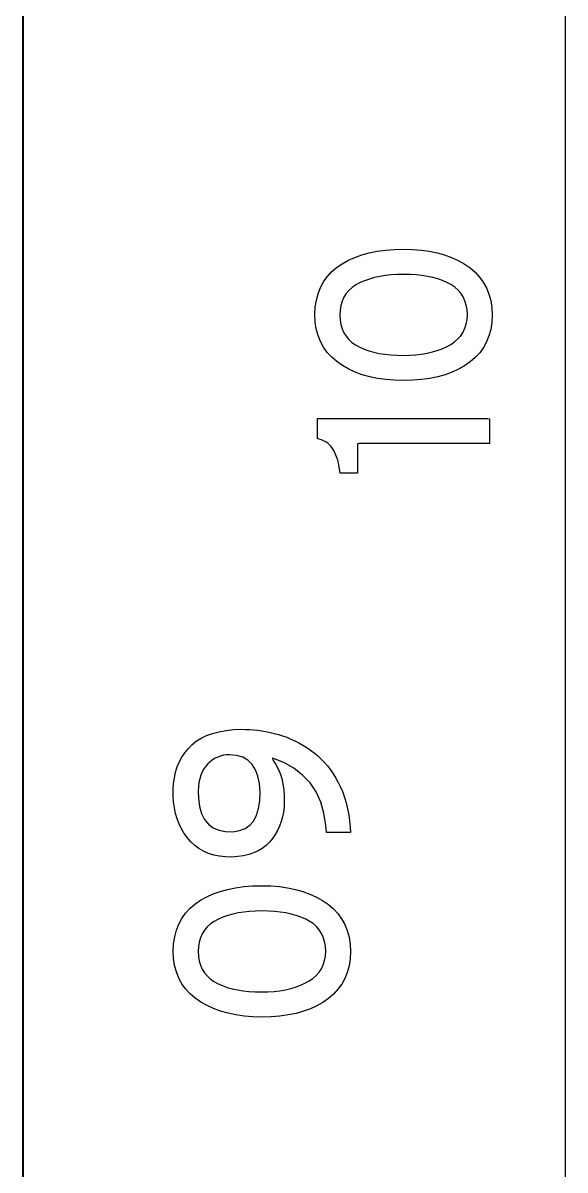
# Model space of a CAD drawing. Extents: x 1 to 47.7, y 0.2 to 35.
# Drawn here: x 35.922 to 36.228, y 5.357 to 6.006 of the extents above; entities that cross this region are included whole.
import ezdxf

# ---------------------------------------------------------------- set-up
doc = ezdxf.new("R2010")
doc.units = 0
doc.header["$MEASUREMENT"] = 0
for name, color, linetype in [('5_1___24__TARGET_LEDS___12', 7, 'CONTINUOUS'), ('6_1__EMPTY_IO_BOARD_POSITI', 7, 'CONTINUOUS'), ('6_2___8__INDEPENDENT_INPUT', 7, 'CONTINUOUS'), ('6_3___8__OPTOISO_INDEPENDE', 7, 'CONTINUOUS'), ('6_4___24__OPTOISO_INDEPEND', 7, 'CONTINUOUS'), ('6_5___8__INDEPENDENT_INPUT', 7, 'CONTINUOUS'), ('6_6___8__INDEPENDENT_INPUT', 7, 'CONTINUOUS'), ('6_7___8__OPTOISO_INDEPENDE', 7, 'CONTINUOUS'), ('6_8___8__OPTOISO_INDEPENDE', 7, 'CONTINUOUS'), ('8_0_____DWG', 7, 'CONTINUOUS')]:
    doc.layers.add(name, color=color, linetype=linetype)

msp = doc.modelspace()

# ---------------------------------------------------------------- linework, layer by layer
at = {"layer": '5_1___24__TARGET_LEDS___12'}
msp.add_lwpolyline([(35.92211, 5.25278), (35.92211, 5.54409), (35.92211, 5.8354), (35.92211, 6.12315), (35.92211, 6.26457), (35.92211, 6.40377), (35.92211, 6.54029), (35.92211, 6.6737), (35.92211, 6.80354), (35.92211, 6.92937), (35.92211, 7.05075), (35.92211, 7.16723), (35.92211, 7.27837), (35.92211, 7.38371), (35.92211, 7.48282), (35.92211, 7.57525), (35.92211, 7.66055), (35.92211, 7.70039), (35.92211, 7.73828), (35.92211, 7.77417), (35.92211, 7.80799), (35.92211, 7.8397), (35.92211, 7.86924)], dxfattribs=at)
at = {"layer": '6_1__EMPTY_IO_BOARD_POSITI'}
msp.add_lwpolyline([(35.92218, 7.86342), (35.92218, 7.82077), (35.92218, 7.77393), (35.92218, 7.72304), (35.92218, 7.66826), (35.92218, 7.60974), (35.92218, 7.54764), (35.92218, 7.4821), (35.92218, 7.41329), (35.92218, 7.34135), (35.92218, 7.26643), (35.92218, 7.1887), (35.92218, 7.1083), (35.92218, 7.02539), (35.92218, 6.94011), (35.92218, 6.85263), (35.92218, 6.76309), (35.92218, 6.67165), (35.92218, 6.48367), (35.92218, 6.28993), (35.92218, 6.09163), (35.92218, 5.89002), (35.92218, 5.48171), (35.92218, 5.07481)], dxfattribs=at)
at = {"layer": '6_2___8__INDEPENDENT_INPUT'}
msp.add_lwpolyline([(35.92211, 5.25278), (35.92211, 5.54409), (35.92211, 5.8354), (35.92211, 6.12315), (35.92211, 6.26457), (35.92211, 6.40377), (35.92211, 6.54029), (35.92211, 6.6737), (35.92211, 6.80354), (35.92211, 6.92937), (35.92211, 7.05075), (35.92211, 7.16723), (35.92211, 7.27837), (35.92211, 7.38371), (35.92211, 7.48282), (35.92211, 7.57525), (35.92211, 7.66055), (35.92211, 7.70039), (35.92211, 7.73828), (35.92211, 7.77417), (35.92211, 7.80799), (35.92211, 7.8397), (35.92211, 7.86924)], dxfattribs=at)
at = {"layer": '6_3___8__OPTOISO_INDEPENDE'}
msp.add_lwpolyline([(35.92211, 5.25278), (35.92211, 5.54409), (35.92211, 5.8354), (35.92211, 6.12315), (35.92211, 6.26457), (35.92211, 6.40377), (35.92211, 6.54029), (35.92211, 6.6737), (35.92211, 6.80354), (35.92211, 6.92937), (35.92211, 7.05075), (35.92211, 7.16723), (35.92211, 7.27837), (35.92211, 7.38371), (35.92211, 7.48282), (35.92211, 7.57525), (35.92211, 7.66055), (35.92211, 7.70039), (35.92211, 7.73828), (35.92211, 7.77417), (35.92211, 7.80799), (35.92211, 7.8397), (35.92211, 7.86924)], dxfattribs=at)
at = {"layer": '6_4___24__OPTOISO_INDEPEND'}
msp.add_lwpolyline([(35.92211, 5.25278), (35.92211, 5.54409), (35.92211, 5.8354), (35.92211, 6.12315), (35.92211, 6.26457), (35.92211, 6.40377), (35.92211, 6.54029), (35.92211, 6.6737), (35.92211, 6.80354), (35.92211, 6.92937), (35.92211, 7.05075), (35.92211, 7.16723), (35.92211, 7.27837), (35.92211, 7.38371), (35.92211, 7.48282), (35.92211, 7.57525), (35.92211, 7.66055), (35.92211, 7.70039), (35.92211, 7.73828), (35.92211, 7.77417), (35.92211, 7.80799), (35.92211, 7.8397), (35.92211, 7.86924)], dxfattribs=at)
at = {"layer": '6_5___8__INDEPENDENT_INPUT'}
msp.add_lwpolyline([(35.92211, 5.25278), (35.92211, 5.54409), (35.92211, 5.8354), (35.92211, 6.12315), (35.92211, 6.26457), (35.92211, 6.40377), (35.92211, 6.54029), (35.92211, 6.6737), (35.92211, 6.80354), (35.92211, 6.92937), (35.92211, 7.05075), (35.92211, 7.16723), (35.92211, 7.27837), (35.92211, 7.38371), (35.92211, 7.48282), (35.92211, 7.57525), (35.92211, 7.66055), (35.92211, 7.70039), (35.92211, 7.73828), (35.92211, 7.77417), (35.92211, 7.80799), (35.92211, 7.8397), (35.92211, 7.86924)], dxfattribs=at)
at = {"layer": '6_6___8__INDEPENDENT_INPUT'}
msp.add_lwpolyline([(35.92211, 5.25278), (35.92211, 5.54409), (35.92211, 5.8354), (35.92211, 6.12315), (35.92211, 6.26457), (35.92211, 6.40377), (35.92211, 6.54029), (35.92211, 6.6737), (35.92211, 6.80354), (35.92211, 6.92937), (35.92211, 7.05075), (35.92211, 7.16723), (35.92211, 7.27837), (35.92211, 7.38371), (35.92211, 7.48282), (35.92211, 7.57525), (35.92211, 7.66055), (35.92211, 7.70039), (35.92211, 7.73828), (35.92211, 7.77417), (35.92211, 7.80799), (35.92211, 7.8397), (35.92211, 7.86924)], dxfattribs=at)
at = {"layer": '6_7___8__OPTOISO_INDEPENDE'}
msp.add_lwpolyline([(35.92211, 5.25278), (35.92211, 5.54409), (35.92211, 5.8354), (35.92211, 6.12315), (35.92211, 6.26457), (35.92211, 6.40377), (35.92211, 6.54029), (35.92211, 6.6737), (35.92211, 6.80354), (35.92211, 6.92937), (35.92211, 7.05075), (35.92211, 7.16723), (35.92211, 7.27837), (35.92211, 7.38371), (35.92211, 7.48282), (35.92211, 7.57525), (35.92211, 7.66055), (35.92211, 7.70039), (35.92211, 7.73828), (35.92211, 7.77417), (35.92211, 7.80799), (35.92211, 7.8397), (35.92211, 7.86924)], dxfattribs=at)
at = {"layer": '6_8___8__OPTOISO_INDEPENDE'}
msp.add_lwpolyline([(35.92211, 5.25278), (35.92211, 5.54409), (35.92211, 5.8354), (35.92211, 6.12315), (35.92211, 6.26457), (35.92211, 6.40377), (35.92211, 6.54029), (35.92211, 6.6737), (35.92211, 6.80354), (35.92211, 6.92937), (35.92211, 7.05075), (35.92211, 7.16723), (35.92211, 7.27837), (35.92211, 7.38371), (35.92211, 7.48282), (35.92211, 7.57525), (35.92211, 7.66055), (35.92211, 7.70039), (35.92211, 7.73828), (35.92211, 7.77417), (35.92211, 7.80799), (35.92211, 7.8397), (35.92211, 7.86924)], dxfattribs=at)
at = {"layer": '8_0_____DWG'}
msp.add_lwpolyline([(36.22843, 6.75707), (36.22843, 6.58597), (36.22843, 6.50123), (36.22843, 6.41706), (36.22843, 6.33346), (36.22843, 6.25044), (36.22843, 6.16801), (36.22843, 6.0862), (36.22843, 6.005), (36.22843, 5.92444), (36.22843, 5.84452), (36.22843, 5.76525), (36.22843, 5.68665), (36.22843, 5.60873), (36.22843, 5.5315), (36.22843, 5.45498), (36.22843, 5.37917), (36.22843, 5.30409)], dxfattribs=at)
for points in [[(36.137, 5.8776), (36.14215, 5.87747), (36.14706, 5.87708), (36.15173, 5.87643), (36.15616, 5.87552), (36.16035, 5.87435), (36.1643, 5.87292), (36.16802, 5.87123), (36.1715, 5.86928), (36.17473, 5.86706), (36.17761, 5.86459), (36.18012, 5.86187), (36.18225, 5.8589), (36.18401, 5.85568), (36.1854, 5.85222), (36.18642, 5.84851), (36.18706, 5.84455), (36.18732, 5.84035), (36.18706, 5.83618), (36.18642, 5.83227), (36.18542, 5.82859), (36.18404, 5.82516), (36.1823, 5.82198), (36.18019, 5.81903), (36.1777, 5.81634), (36.17485, 5.81388), (36.17167, 5.81167), (36.16824, 5.80972), (36.16457, 5.80803), (36.16065, 5.8066), (36.15647, 5.80543), (36.15205, 5.80452), (36.14737, 5.80387), (36.14245, 5.80347), (36.13727, 5.80334), (36.13211, 5.80348), (36.12719, 5.80387), (36.12251, 5.80453), (36.11807, 5.80546), (36.11387, 5.80665), (36.10991, 5.8081), (36.10619, 5.80981), (36.10271, 5.81179), (36.09947, 5.81403), (36.09658, 5.81651), (36.09408, 5.81923), (36.09195, 5.8222), (36.0902, 5.8254), (36.08884, 5.82884), (36.08785, 5.83252), (36.08725, 5.83644), (36.08702, 5.8406), (36.08727, 5.84481), (36.08789, 5.84876), (36.08888, 5.85246), (36.09023, 5.85591), (36.09196, 5.85911), (36.09406, 5.86206), (36.09653, 5.86475), (36.09937, 5.8672), (36.10255, 5.86939), (36.10599, 5.87131), (36.10968, 5.87298), (36.11361, 5.87439), (36.1178, 5.87555), (36.12222, 5.87645), (36.1269, 5.87709), (36.13183, 5.87748)], [(36.13727, 5.86336), (36.13366, 5.86329), (36.13019, 5.86307), (36.12688, 5.86271), (36.12372, 5.8622), (36.12071, 5.86154), (36.11785, 5.86074), (36.11515, 5.8598), (36.1126, 5.8587), (36.11023, 5.85744), (36.10812, 5.85598), (36.10629, 5.85433), (36.10474, 5.85248), (36.10346, 5.85044), (36.10246, 5.84821), (36.10174, 5.84578), (36.1013, 5.84316), (36.10113, 5.84035), (36.10129, 5.83758), (36.10173, 5.835), (36.10245, 5.83261), (36.10343, 5.8304), (36.10469, 5.82839), (36.10622, 5.82657), (36.10803, 5.82494), (36.11011, 5.8235), (36.11244, 5.82223), (36.11493, 5.82111), (36.1176, 5.82015), (36.12042, 5.81934), (36.12341, 5.81868), (36.12657, 5.81818), (36.12988, 5.81783), (36.13336, 5.81763), (36.137, 5.81759), (36.1406, 5.81766), (36.14405, 5.81789), (36.14733, 5.81827), (36.15046, 5.81881), (36.15344, 5.81949), (36.15626, 5.82033), (36.15892, 5.82133), (36.16143, 5.82247), (36.16382, 5.82376), (36.16599, 5.82522), (36.16788, 5.82686), (36.16949, 5.82868), (36.17081, 5.8307), (36.17184, 5.83289), (36.17259, 5.83528), (36.17305, 5.83785), (36.17322, 5.8406), (36.17305, 5.84342), (36.17259, 5.84603), (36.17186, 5.84845), (36.17084, 5.85067), (36.16954, 5.85269), (36.16796, 5.85452), (36.16609, 5.85616), (36.16394, 5.85759), (36.16158, 5.85882), (36.1591, 5.85989), (36.15647, 5.86081), (36.15367, 5.86159), (36.15071, 5.86223), (36.14759, 5.86272), (36.14431, 5.86308), (36.14087, 5.86329)], [(36.18576, 5.76774), (36.18291, 5.76774), (36.17533, 5.76774), (36.16447, 5.76774), (36.15178, 5.76774), (36.13874, 5.76774), (36.12678, 5.76774), (36.11738, 5.76774), (36.11198, 5.76774), (36.11123, 5.76757), (36.11123, 5.76636), (36.11123, 5.76426), (36.11123, 5.76158), (36.11123, 5.75866), (36.11123, 5.75582), (36.11123, 5.75338), (36.11123, 5.75168), (36.11123, 5.75104), (36.11085, 5.75104), (36.10983, 5.75104), (36.10836, 5.75104), (36.10666, 5.75104), (36.1049, 5.75104), (36.10329, 5.75104), (36.10202, 5.75104), (36.1013, 5.75104), (36.10112, 5.75191), (36.10093, 5.7536), (36.10067, 5.75523), (36.10034, 5.75681), (36.09995, 5.75832), (36.0995, 5.75978), (36.09898, 5.76118), (36.09839, 5.76251), (36.09774, 5.76379), (36.09703, 5.76498), (36.09623, 5.76606), (36.09532, 5.76703), (36.09432, 5.76789), (36.09322, 5.76864), (36.09202, 5.76929), (36.09072, 5.76983), (36.08932, 5.77026), (36.08858, 5.77055), (36.08858, 5.77138), (36.08858, 5.77282), (36.08858, 5.77465), (36.08858, 5.77665), (36.08858, 5.77859), (36.08858, 5.78025), (36.08858, 5.78141), (36.08858, 5.78185), (36.0923, 5.78185), (36.10219, 5.78185), (36.11635, 5.78185), (36.13289, 5.78185), (36.1499, 5.78185), (36.16549, 5.78185), (36.17775, 5.78185), (36.18479, 5.78185), (36.18576, 5.78171), (36.18576, 5.78068), (36.18576, 5.7789), (36.18576, 5.77664), (36.18576, 5.77417), (36.18576, 5.77177), (36.18576, 5.76972), (36.18576, 5.76828)], [(36.04572, 5.60616), (36.04795, 5.60612), (36.05019, 5.60602), (36.05246, 5.60584), (36.05474, 5.60559), (36.05705, 5.60526), (36.05937, 5.60487), (36.06172, 5.60441), (36.06408, 5.60387), (36.06647, 5.60325), (36.06884, 5.60249), (36.07119, 5.60163), (36.0735, 5.60066), (36.07579, 5.5996), (36.07804, 5.59844), (36.08026, 5.59717), (36.08246, 5.59581), (36.08462, 5.59434), (36.08673, 5.5928), (36.08874, 5.59114), (36.09066, 5.58937), (36.09249, 5.58747), (36.09423, 5.58544), (36.09589, 5.58329), (36.09745, 5.58101), (36.09893, 5.57861), (36.10032, 5.57609), (36.10163, 5.5734), (36.10281, 5.57057), (36.10386, 5.5676), (36.10477, 5.5645), (36.10555, 5.56125), (36.1062, 5.55787), (36.1067, 5.55435), (36.10708, 5.55069), (36.10724, 5.54778), (36.10653, 5.54778), (36.10503, 5.54778), (36.103, 5.54778), (36.1007, 5.54778), (36.09836, 5.54778), (36.09625, 5.54778), (36.09461, 5.54778), (36.09369, 5.54778), (36.0933, 5.55178), (36.09221, 5.55872), (36.09035, 5.56504), (36.08772, 5.57074), (36.08432, 5.57582), (36.08015, 5.58028), (36.07521, 5.58412), (36.06951, 5.58734), (36.06304, 5.58993), (36.06344, 5.58851), (36.06498, 5.58624), (36.0663, 5.58378), (36.06741, 5.58112), (36.06831, 5.57827), (36.06899, 5.57523), (36.06946, 5.572), (36.06972, 5.56857), (36.06977, 5.56507), (36.06964, 5.56214), (36.06931, 5.55932), (36.06878, 5.55659), (36.06805, 5.55397), (36.06712, 5.55145), (36.066, 5.54903), (36.06467, 5.54671), (36.06315, 5.54449), (36.06142, 5.54238), (36.05949, 5.54048), (36.05735, 5.53882), (36.055, 5.53741), (36.05244, 5.53623), (36.04967, 5.5353), (36.0467, 5.53461), (36.04352, 5.53416), (36.04013, 5.53395), (36.03654, 5.53404), (36.03311, 5.53443), (36.02989, 5.53509), (36.02689, 5.53603), (36.02409, 5.53724), (36.02151, 5.53874), (36.01914, 5.54051), (36.01698, 5.54256), (36.01503, 5.54489), (36.01327, 5.54733), (36.01173, 5.54992), (36.0104, 5.55266), (36.00929, 5.55554), (36.00839, 5.55858), (36.00772, 5.56176), (36.00726, 5.56508), (36.00701, 5.56856), (36.00699, 5.57212), (36.0072, 5.57553), (36.00765, 5.57878), (36.00834, 5.58189), (36.00927, 5.58485), (36.01044, 5.58766), (36.01185, 5.59033), (36.01349, 5.59284), (36.01538, 5.59521), (36.01754, 5.59744), (36.02, 5.59943), (36.02277, 5.60116), (36.02584, 5.60264), (36.02921, 5.60386), (36.03289, 5.60482), (36.03686, 5.60552), (36.04114, 5.60597)], [(36.03891, 5.59178), (36.03714, 5.5917), (36.03543, 5.59146), (36.03379, 5.59106), (36.03222, 5.5905), (36.03072, 5.58978), (36.02929, 5.5889), (36.02793, 5.58786), (36.02663, 5.58666), (36.02542, 5.5853), (36.02435, 5.58378), (36.02344, 5.5821), (36.02267, 5.58025), (36.02205, 5.57825), (36.02158, 5.57609), (36.02127, 5.57376), (36.0211, 5.57128), (36.02123, 5.56715), (36.02189, 5.56251), (36.02306, 5.55852), (36.02474, 5.55518), (36.02694, 5.55249), (36.02964, 5.55045), (36.03285, 5.54906), (36.03657, 5.54831), (36.04068, 5.54825), (36.04441, 5.54887), (36.04762, 5.55011), (36.05031, 5.55198), (36.05249, 5.55447), (36.05415, 5.55757), (36.0553, 5.5613), (36.05593, 5.56565), (36.05606, 5.57063), (36.0557, 5.57551), (36.05484, 5.57974), (36.05346, 5.58334), (36.05157, 5.58631), (36.04918, 5.58863), (36.04627, 5.59032), (36.04285, 5.59137)], [(36.05695, 5.51773), (36.0621, 5.5176), (36.06701, 5.51721), (36.07168, 5.51656), (36.07611, 5.51565), (36.0803, 5.51447), (36.08425, 5.51304), (36.08797, 5.51135), (36.09145, 5.5094), (36.09468, 5.50718), (36.09756, 5.50471), (36.10007, 5.50199), (36.1022, 5.49902), (36.10396, 5.4958), (36.10535, 5.49234), (36.10636, 5.48863), (36.107, 5.48467), (36.10727, 5.48047), (36.10701, 5.47631), (36.10637, 5.47239), (36.10537, 5.46871), (36.10399, 5.46528), (36.10225, 5.4621), (36.10013, 5.45916), (36.09765, 5.45646), (36.0948, 5.454), (36.09162, 5.45179), (36.08819, 5.44984), (36.08452, 5.44815), (36.08059, 5.44672), (36.07642, 5.44555), (36.072, 5.44464), (36.06732, 5.44399), (36.0624, 5.4436), (36.05722, 5.44347), (36.05206, 5.4436), (36.04714, 5.444), (36.04246, 5.44466), (36.03802, 5.44558), (36.03382, 5.44677), (36.02986, 5.44822), (36.02614, 5.44994), (36.02266, 5.45192), (36.01942, 5.45415), (36.01653, 5.45663), (36.01403, 5.45936), (36.0119, 5.46232), (36.01015, 5.46552), (36.00879, 5.46896), (36.0078, 5.47265), (36.0072, 5.47657), (36.00697, 5.48073), (36.00722, 5.48493), (36.00784, 5.48888), (36.00883, 5.49258), (36.01018, 5.49603), (36.01191, 5.49923), (36.01401, 5.50218), (36.01648, 5.50488), (36.01932, 5.50732), (36.0225, 5.50951), (36.02594, 5.51144), (36.02963, 5.5131), (36.03356, 5.51452), (36.03774, 5.51567), (36.04217, 5.51657), (36.04685, 5.51721), (36.05178, 5.5176)], [(36.05722, 5.50349), (36.0536, 5.50341), (36.05014, 5.5032), (36.04683, 5.50283), (36.04367, 5.50232), (36.04066, 5.50167), (36.0378, 5.50087), (36.0351, 5.49992), (36.03255, 5.49882), (36.03017, 5.49756), (36.02807, 5.4961), (36.02624, 5.49445), (36.02468, 5.4926), (36.02341, 5.49056), (36.02241, 5.48833), (36.02169, 5.4859), (36.02124, 5.48328), (36.02108, 5.48047), (36.02124, 5.4777), (36.02168, 5.47512), (36.02239, 5.47273), (36.02338, 5.47053), (36.02464, 5.46851), (36.02617, 5.46669), (36.02798, 5.46506), (36.03005, 5.46362), (36.03238, 5.46235), (36.03488, 5.46124), (36.03755, 5.46027), (36.04037, 5.45946), (36.04336, 5.4588), (36.04651, 5.4583), (36.04983, 5.45795), (36.05331, 5.45775), (36.05695, 5.45771), (36.06055, 5.45779), (36.06399, 5.45801), (36.06728, 5.45839), (36.07041, 5.45893), (36.07339, 5.45962), (36.07621, 5.46046), (36.07887, 5.46145), (36.08138, 5.4626), (36.08377, 5.46389), (36.08594, 5.46534), (36.08783, 5.46698), (36.08944, 5.46881), (36.09076, 5.47082), (36.09179, 5.47302), (36.09254, 5.4754), (36.09299, 5.47797), (36.09317, 5.48073), (36.093, 5.48354), (36.09254, 5.48615), (36.09181, 5.48857), (36.09079, 5.49079), (36.08949, 5.49282), (36.08791, 5.49465), (36.08604, 5.49628), (36.08389, 5.49771), (36.08153, 5.49894), (36.07905, 5.50001), (36.07641, 5.50093), (36.07362, 5.50171), (36.07066, 5.50235), (36.06754, 5.50285), (36.06426, 5.5032), (36.06082, 5.50341)]]:
    msp.add_lwpolyline(points, close=True, dxfattribs=at)

doc.saveas('drawing.dxf')
